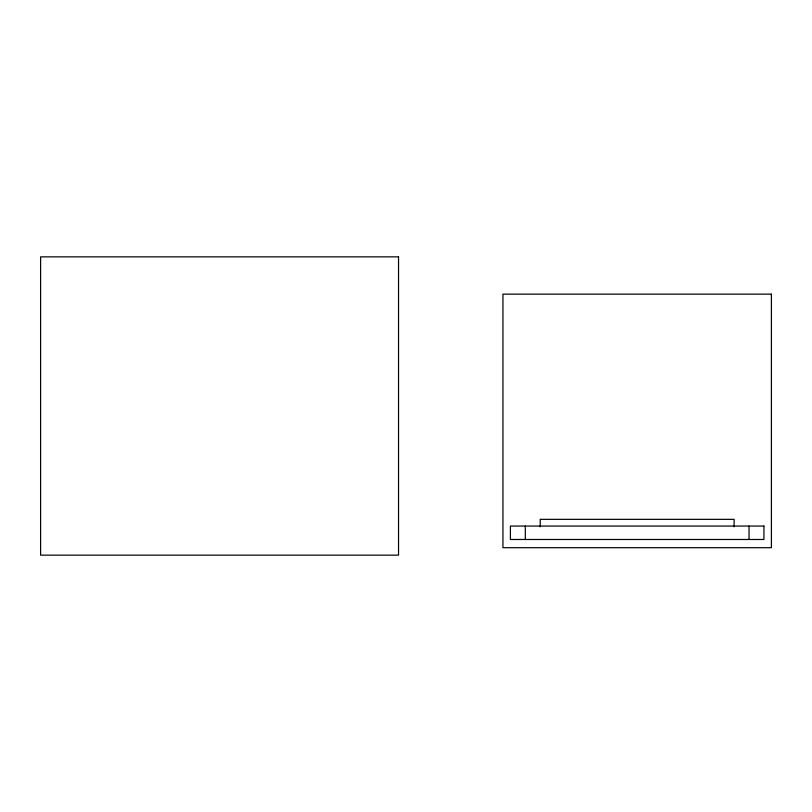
<?xml version="1.0" encoding="UTF-8"?>
<svg xmlns="http://www.w3.org/2000/svg" width="812" height="812" viewBox="0 0 812 812"><rect width="100%" height="100%" fill="white"/><g stroke="black" fill="none" stroke-linecap="round" stroke-linejoin="round"><path stroke-width="1.22" d="M749.029 526.064L749.029 539.483M734.119 526.805L734.119 519.345L540.224 519.345L540.224 526.805M525.313 526.064L525.313 539.483M398.54 256.856L40.6 256.856L40.6 555.144L398.54 555.144L398.54 256.856M771.4 294.147L502.943 294.147L502.943 547.684L771.4 547.684L771.4 294.147M763.94 526.064L510.403 526.064L510.403 539.483L763.94 539.483L763.94 526.064"/></g></svg>
